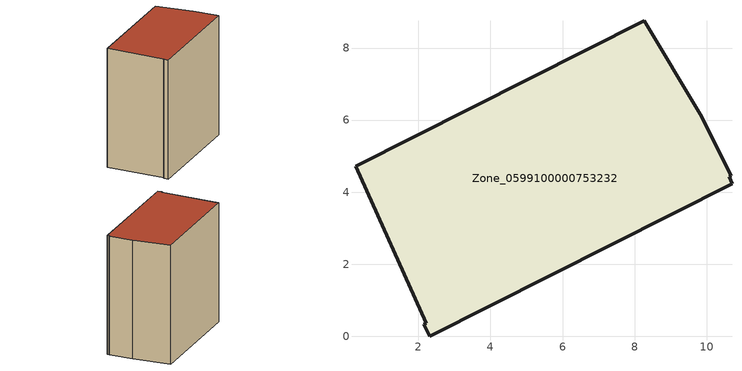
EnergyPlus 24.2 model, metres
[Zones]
Zone_0599100000753232
 floor ground (C_G): 10.62,4.43 10.7,4.24 2.32,0 2.15,0.33 2.22,0.36 0.25,4.71 8.26,8.76 9.81,6.17 10.68,4.46 z3.31
 wall outside (C_F): 2.22,0.36 2.15,0.33 2.32,0 10.7,4.24 10.62,4.43 10.68,4.46 9.81,6.17 8.26,8.76 0.25,4.71 2.22,0.36 z3.31:12.96
 roof outside (C_R): 10.7,4.24 10.62,4.43 10.68,4.46 9.81,6.17 8.26,8.76 0.25,4.71 2.22,0.36 2.15,0.33 2.32,0 z12.96
[BUILDING]
Pand.0599100000753232: North Axis=0; Terrain=City; Loads Convergence Tolerance Value=0.04; Temperature Convergence Tolerance Value=0.4; Solar Distribution=FullExterior; Maximum Number of Warmup Days=25; Minimum Number of Warmup Days=1
[Site:Location]
Rotterdam.The.Hague.AP_ZH_NLD Design_Conditions: Latitude=51.96; Longitude=4.45; Time Zone=1; Elevation=-4.5
[SITE:GROUNDTEMPERATURE:BUILDINGSURFACE]
18, 18, 18, 18, 18, 18, 18, 18, 18, 18, 18, 18
[MATERIAL] Thermal Absorptance=0.9; Solar Absorptance=0.7; Visible Absorptance=0.7
Name | Roughness | Thickness | Conductivity | Density | Specific Heat
G.TI.2006-2014 | MediumSmooth | 0.15 | 0.06 | 540 | 1210
F.TI.2006-2014 | Rough | 0.3 | 0.12 | 1920 | 840
R.TI.2006-2014 | MediumRough | 0.2 | 0.08 | 1500 | 1000
[CONSTRUCTION]
C_G: G.TI.2006-2014
C_F: F.TI.2006-2014
C_R: R.TI.2006-2014
[ZONE]
Zone_0599100000753232: Type=1; Multiplier=1; Ceiling Height=Autocalculate; Volume=Autocalculate; Floor Area=autocalculate; Part of Total Floor Area=Yes
[ZONEINFILTRATION:DESIGNFLOWRATE]
Infil_Zone_0599100000753232: Zone or ZoneList or Space or SpaceList=Zone_0599100000753232; Schedule=AlwaysOn; Design Flow Rate Calculation Method=Flow/Area; Flow Rate per Floor Area=0.0015; Constant Term Coefficient=1; Temperature Term Coefficient=0; Velocity Term Coefficient=0; Velocity Squared Term Coefficient=0
[HVACTEMPLATE:ZONE:IDEALLOADSAIRSYSTEM]
Zone_0599100000753232: Maximum Heating Supply Air Temperature=50; Minimum Cooling Supply Air Temperature=13; Maximum Heating Supply Air Humidity Ratio=0.0156; Minimum Cooling Supply Air Humidity Ratio=0.0077; Heating Limit=NoLimit; Cooling Limit=NoLimit; Dehumidification Control Type=ConstantSensibleHeatRatio; Cooling Sensible Heat Ratio=0.7; Dehumidification Setpoint=60; Humidification Control Type=None; Humidification Setpoint=30; Outdoor Air Method=None; Outdoor Air Flow Rate per Person=0.00944; Outdoor Air Flow Rate per Zone Floor Area=0; Outdoor Air Flow Rate per Zone=0; Demand Controlled Ventilation Type=None; Outdoor Air Economizer Type=NoEconomizer; Heat Recovery Type=None; Sensible Heat Recovery Effectiveness=0.7; Latent Heat Recovery Effectiveness=0.65
[ZONECONTROL:THERMOSTAT]
ThermostatControl_Zone_0599100000753232: Zone or ZoneList=Zone_0599100000753232; Control Type Schedule=DualSetpointControlType; Control 1=Thermostat_Zone_0599100000753232; Temperature Difference Between Cutout And Setpoint=0
[THERMOSTATSETPOINT:DUALSETPOINT]
Thermostat_Zone_0599100000753232: Heating Setpoint Temperature Schedule=HeatingSetpoint_Zone_0599100000753232; Cooling Setpoint Temperature Schedule=CoolingSetpoint_Zone_0599100000753232
[SCHEDULE:COMPACT]
HeatingSetpoint_Zone_0599100000753232: Through: 12/31, For: AllDays, Until: 24:00, 21
CoolingSetpoint_Zone_0599100000753232: Through: 12/31, For: AllDays, Until: 24:00, 24
DualSetpointControlType: Through: 12/31, For: AllDays, Until: 24:00, 4
AlwaysOn: Through: 12/31, For: AllDays, Until: 24:00, 1
